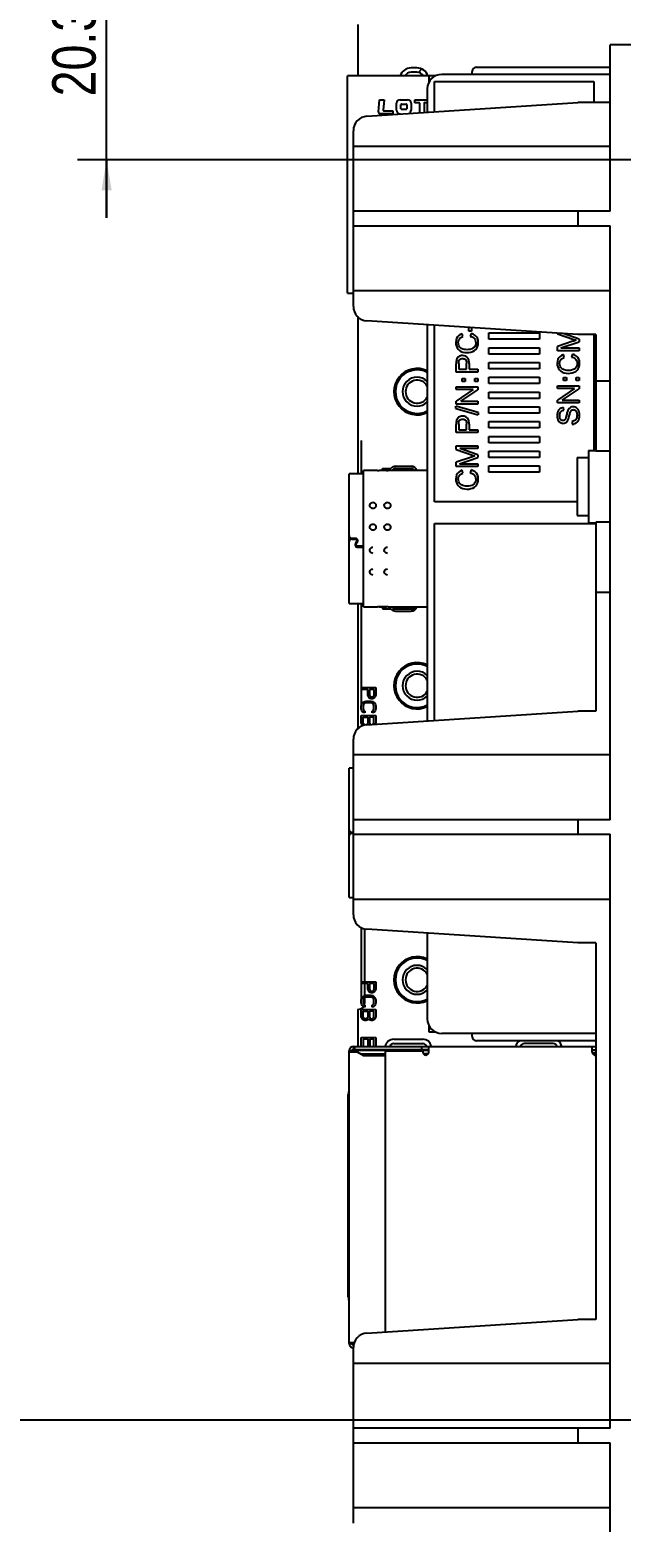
# Model space of a CAD drawing. Header units: millimetres. Extents: x 0 to 841, y 0 to 594.
# Drawn here: x 98.6 to 139.4, y 382.4 to 485.4 of the extents above; entities that cross this region are included whole.
import ezdxf

# ---------------------------------------------------------------- set-up
doc = ezdxf.new("R2010")
doc.units = ezdxf.units.MM
doc.header["$LTSCALE"] = 46.255
doc.layers.get('0').update_dxf_attribs({"linetype": 'CONTINUOUS'})
doc.layers.add('ASSEM_MEM', color=7, linetype='CONTINUOUS')
doc.styles.get("Standard").update_dxf_attribs({"font": 'txt', "width": 0.8})
doc.dimstyles.new('DIMSTYLE_1', dxfattribs={"dimtxt": 3, "dimasz": 2.1, "dimexe": 2, "dimexo": 1, "dimgap": 0.75, "dimtad": 1, "dimzin": 0, "dimdsep": 46, "dimtxsty": 'STANDARD', "dimblk": '_FILLED', "dimblk1": '_FILLED', "dimblk2": '_FILLED', "dimcen": 0.09, "dimazin": 0, "dimtp": 0.01, "dimtm": 0.01, "dimtfac": 1, "dimtofl": 0, "dimtmove": 0, "dimatfit": 3, "dimldrblk": '_FILLED', "dimfxl": 1, "dimtolj": 1, "dimtzin": 0, "dimarcsym": 0})

# ---------------------------------------------------------------- blocks, each defined once
blk = doc.blocks.new('_FILLED')
at = {"color": 0, "linetype": 'BYBLOCK'}
blk.add_solid([(0, 0), (-1, 0.167), (-1, -0.167)], dxfattribs=at)
blk = doc.blocks.new('*D0')
at = {"color": 7, "linetype": 'CONTINUOUS'}
for p, q in [((118.23, 497.74), (118.23, 504.68)), ((163.15, 477.39), (163.15, 504.68)), ((118.23, 502.68), (140.69, 502.68)), ((163.15, 502.68), (140.69, 502.68))]:
    blk.add_line(p, q, dxfattribs=at)
at = {"color": 7, "linetype": 'CONTINUOUS', "xscale": 2.1, "yscale": 2.1, "zscale": 2.1, "rotation": 180}
blk.add_blockref('_FILLED', (118.23, 502.68), dxfattribs=at)
at = {"color": 7, "linetype": 'CONTINUOUS', "xscale": 2.1, "yscale": 2.1, "zscale": 2.1}
blk.add_blockref('_FILLED', (163.15, 502.68), dxfattribs=at)
at = {"color": 7, "linetype": 'CONTINUOUS', "insert": (143.09, 506.43), "char_height": 3, "width": 12, "attachment_point": 2, "line_spacing_factor": 0.9}
blk.add_mtext('44.92', dxfattribs=at)
blk = doc.blocks.new('*D1')
at = {"color": 7, "linetype": 'CONTINUOUS'}
for p, q in [((118.23, 497.74), (118.23, 512.71)), ((241.15, 477.39), (241.15, 512.71)), ((118.23, 510.71), (179.69, 510.71)), ((241.15, 510.71), (179.69, 510.71))]:
    blk.add_line(p, q, dxfattribs=at)
at = {"color": 7, "linetype": 'CONTINUOUS', "xscale": 2.1, "yscale": 2.1, "zscale": 2.1, "rotation": 180}
blk.add_blockref('_FILLED', (118.23, 510.71), dxfattribs=at)
at = {"color": 7, "linetype": 'CONTINUOUS', "xscale": 2.1, "yscale": 2.1, "zscale": 2.1}
blk.add_blockref('_FILLED', (241.15, 510.71), dxfattribs=at)
at = {"color": 7, "linetype": 'CONTINUOUS', "insert": (171.97, 514.46), "char_height": 3, "width": 14.4, "attachment_point": 2, "line_spacing_factor": 0.9}
blk.add_mtext('122.92', dxfattribs=at)
blk = doc.blocks.new('*D2')
at = {"color": 7, "linetype": 'CONTINUOUS'}
for p, q in [((103.88, 496.74), (103.88, 500.74)), ((103.88, 500.74), (103.88, 486.57)), ((117.23, 496.74), (101.88, 496.74)), ((103.88, 472.39), (103.88, 486.57)), ((162.15, 476.39), (101.88, 476.39)), ((103.88, 476.39), (103.88, 472.39))]:
    blk.add_line(p, q, dxfattribs=at)
at = {"color": 7, "linetype": 'CONTINUOUS', "xscale": 2.1, "yscale": 2.1, "zscale": 2.1}
for p, rotation in [((103.88, 496.74), 270), ((103.88, 476.39), 90)]:
    blk.add_blockref('_FILLED', p, dxfattribs=dict(at, rotation=rotation))
at = {"color": 7, "linetype": 'CONTINUOUS', "insert": (100.13, 484.79), "char_height": 3, "width": 12, "attachment_point": 2, "rotation": 90, "line_spacing_factor": 0.9}
blk.add_mtext('20.35', dxfattribs=at)
blk = doc.blocks.new('*D3')
at = {"color": 7, "linetype": 'CONTINUOUS'}
for p, q in [((117.23, 496.74), (89.76, 496.74)), ((91.76, 496.74), (91.76, 443.07)), ((91.76, 389.39), (91.76, 443.07)), ((162.15, 389.39), (89.76, 389.39))]:
    blk.add_line(p, q, dxfattribs=at)
at = {"color": 7, "linetype": 'CONTINUOUS', "xscale": 2.1, "yscale": 2.1, "zscale": 2.1}
for p, rotation in [((91.76, 496.74), 90), ((91.76, 389.39), 270)]:
    blk.add_blockref('_FILLED', p, dxfattribs=dict(at, rotation=rotation))
at = {"color": 7, "linetype": 'CONTINUOUS', "insert": (88.01, 438.77), "char_height": 3, "width": 14.4, "attachment_point": 2, "rotation": 90, "line_spacing_factor": 0.9}
blk.add_mtext('107.35', dxfattribs=at)
blk = doc.blocks.new('*D4')
at = {"color": 7, "linetype": 'CONTINUOUS'}
for p, q in [((117.23, 496.74), (78.19, 496.74)), ((80.19, 496.74), (80.19, 431.49)), ((80.19, 366.24), (80.19, 431.49)), ((269.53, 366.24), (78.19, 366.24))]:
    blk.add_line(p, q, dxfattribs=at)
at = {"color": 7, "linetype": 'CONTINUOUS', "xscale": 2.1, "yscale": 2.1, "zscale": 2.1}
for p, rotation in [((80.19, 496.74), 90), ((80.19, 366.24), 270)]:
    blk.add_blockref('_FILLED', p, dxfattribs=dict(at, rotation=rotation))
at = {"color": 7, "linetype": 'CONTINUOUS', "insert": (76.44, 431.96), "char_height": 3, "width": 14.4, "attachment_point": 2, "rotation": 90, "line_spacing_factor": 0.9}
blk.add_mtext('130.50', dxfattribs=at)
blk = doc.blocks.new('*D5')
at = {"color": 7, "linetype": 'CONTINUOUS'}
for p, q in [((118.23, 497.74), (118.23, 522.82)), ((270.53, 367.24), (270.53, 522.82)), ((118.23, 520.82), (194.38, 520.82)), ((270.53, 520.82), (194.38, 520.82))]:
    blk.add_line(p, q, dxfattribs=at)
at = {"color": 7, "linetype": 'CONTINUOUS', "xscale": 2.1, "yscale": 2.1, "zscale": 2.1, "rotation": 180}
blk.add_blockref('_FILLED', (118.23, 520.82), dxfattribs=at)
at = {"color": 7, "linetype": 'CONTINUOUS', "xscale": 2.1, "yscale": 2.1, "zscale": 2.1}
blk.add_blockref('_FILLED', (270.53, 520.82), dxfattribs=at)
at = {"color": 7, "linetype": 'CONTINUOUS', "insert": (202.49, 524.57), "char_height": 3, "width": 14.4, "attachment_point": 2, "line_spacing_factor": 0.9}
blk.add_mtext('152.30', dxfattribs=at)

msp = doc.modelspace()

# ---------------------------------------------------------------- linework, layer by layer
at = {"color": 7, "linetype": 'CONTINUOUS'}
for p, q in [((138.672, 472.84), (138.672, 484.34)), ((155.172, 484.34), (138.672, 484.34)), ((126.127, 482.19), (126.127, 481.71)), ((126.607, 482.19), (126.127, 482.19)), ((138.672, 482.29), (127.027, 482.29)), ((129.127, 482.29), (129.127, 482.49)), ((129.427, 482.79), (138.672, 482.79)), ((126.027, 481.29), (126.027, 479.669)), ((126.527, 479.702), (126.527, 481.79)), ((126.527, 481.79), (137.527, 481.79)), ((137.527, 481.79), (137.527, 480.34)), ((121.863, 479.401), (136.427, 480.34)), ((138.672, 480.34), (136.427, 480.34)), ((120.927, 466.278), (120.927, 478.403)), ((120.927, 477.34), (138.672, 477.34)), ((138.672, 472.84), (120.927, 472.84)), ((136.427, 472.84), (136.427, 471.84)), ((120.927, 471.84), (138.672, 471.84)), ((138.672, 430.84), (138.672, 471.84)), ((138.672, 467.34), (120.927, 467.34)), ((136.427, 464.34), (121.863, 465.28)), ((126.027, 465.011), (126.027, 437.669)), ((126.527, 452.79), (126.527, 464.979)), ((128.891, 464.557), (128.891, 464.827)), ((129.077, 464.815), (129.077, 464.557)), ((128.484, 464.187), (128.438, 464.382)), ((129.077, 464.557), (128.891, 464.557)), ((129.051, 464.408), (129.001, 464.209)), ((130.277, 464.009), (130.277, 464.447)), ((130.277, 464.447), (133.777, 464.447)), ((133.777, 464.009), (130.277, 464.009)), ((133.777, 464.447), (133.777, 464.009)), ((135.027, 464.378), (135.027, 464.431)), ((135.027, 464.378), (136.16, 463.988)), ((136.089, 463.867), (135.027, 463.512)), ((135.25, 463.405), (136.527, 463.839)), ((136.527, 464.018), (135.408, 464.406)), ((137.672, 464.34), (136.427, 464.34)), ((136.527, 464.018), (136.527, 463.839)), ((137.527, 464.34), (137.527, 456.34)), ((137.672, 464.34), (137.672, 456.308)), ((130.277, 462.988), (130.277, 463.426)), ((130.277, 463.426), (133.777, 463.426)), ((133.777, 462.988), (130.277, 462.988)), ((133.777, 463.426), (133.777, 462.988)), ((135.027, 463.214), (135.027, 463.512)), ((136.527, 463.214), (135.027, 463.214)), ((135.25, 463.405), (136.527, 463.405)), ((135.484, 462.754), (135.438, 462.95)), ((136.051, 462.975), (136.001, 462.777)), ((136.527, 463.405), (136.527, 463.214)), ((128.027, 461.741), (128.027, 462.307)), ((129.527, 461.741), (128.027, 461.741)), ((128.204, 462.323), (128.204, 461.94)), ((128.204, 461.94), (128.74, 461.94)), ((128.74, 461.94), (128.74, 462.327)), ((128.917, 462.324), (128.917, 461.94)), ((128.917, 461.94), (129.527, 461.94)), ((129.527, 461.94), (129.527, 461.741)), ((130.277, 461.968), (130.277, 462.405)), ((130.277, 462.405), (133.777, 462.405)), ((133.777, 461.968), (130.277, 461.968)), ((133.777, 462.405), (133.777, 461.968)), ((128.027, 460.529), (128.027, 460.72)), ((128.027, 460.72), (129.527, 460.72)), ((129.205, 460.529), (128.027, 459.741)), ((129.205, 460.529), (128.027, 460.529)), ((128.348, 459.728), (129.527, 460.516)), ((128.44, 461.081), (128.44, 461.29)), ((128.44, 461.29), (128.65, 461.29)), ((128.65, 461.081), (128.44, 461.081)), ((128.65, 461.29), (128.65, 461.081)), ((129.317, 461.081), (129.317, 461.29)), ((129.317, 461.29), (129.527, 461.29)), ((129.527, 461.081), (129.317, 461.081)), ((129.527, 461.29), (129.527, 461.081)), ((129.527, 460.72), (129.527, 460.516)), ((130.277, 460.947), (130.277, 461.384)), ((130.277, 461.384), (133.777, 461.384)), ((133.777, 460.947), (130.277, 460.947)), ((133.777, 461.384), (133.777, 460.947)), ((135.027, 460.6), (135.027, 460.791)), ((135.027, 460.791), (136.527, 460.791)), ((136.205, 460.6), (135.027, 459.812)), ((136.205, 460.6), (135.027, 460.6)), ((135.348, 459.799), (136.527, 460.587)), ((135.44, 461.152), (135.44, 461.362)), ((135.44, 461.362), (135.65, 461.362)), ((135.65, 461.152), (135.44, 461.152)), ((135.65, 461.362), (135.65, 461.152)), ((136.317, 461.152), (136.317, 461.362)), ((136.317, 461.362), (136.527, 461.362)), ((136.527, 461.152), (136.317, 461.152)), ((136.527, 461.362), (136.527, 461.152)), ((136.527, 460.791), (136.527, 460.587)), ((137.672, 461.14), (138.672, 461.14)), ((128.027, 459.538), (128.027, 459.741)), ((129.527, 459.538), (128.027, 459.538)), ((128.348, 459.728), (129.527, 459.728)), ((129.527, 459.728), (129.527, 459.538)), ((130.277, 459.926), (130.277, 460.363)), ((130.277, 460.363), (133.777, 460.363)), ((133.777, 459.926), (130.277, 459.926)), ((133.777, 460.363), (133.777, 459.926)), ((135.027, 459.609), (135.027, 459.812)), ((136.527, 459.609), (135.027, 459.609)), ((135.348, 459.799), (136.527, 459.799)), ((136.527, 459.799), (136.527, 459.609)), ((128.001, 459.231), (128.001, 459.378)), ((129.552, 458.944), (128.001, 459.378)), ((128.001, 459.231), (129.552, 458.796)), ((129.552, 458.944), (129.552, 458.796)), ((130.277, 458.905), (130.277, 459.343)), ((130.277, 459.343), (133.777, 459.343)), ((133.777, 458.905), (130.277, 458.905)), ((133.777, 459.343), (133.777, 458.905)), ((135.464, 459.104), (135.449, 459.295)), ((128.027, 457.56), (128.027, 458.126)), ((129.527, 457.56), (128.027, 457.56)), ((128.204, 458.142), (128.204, 457.758)), ((128.204, 457.758), (128.74, 457.758)), ((128.74, 457.758), (128.74, 458.146)), ((128.917, 458.143), (128.917, 457.758)), ((128.917, 457.758), (129.527, 457.758)), ((129.527, 457.758), (129.527, 457.56)), ((130.277, 457.884), (130.277, 458.322)), ((130.277, 458.322), (133.777, 458.322)), ((133.777, 457.884), (130.277, 457.884)), ((133.777, 458.322), (133.777, 457.884)), ((136.029, 458.333), (136.045, 458.146)), ((128.027, 456.39), (128.027, 456.657)), ((128.027, 456.657), (129.527, 456.657)), ((128.027, 456.39), (129.16, 456.001)), ((129.527, 456.03), (128.271, 456.466)), ((129.527, 456.466), (128.271, 456.466)), ((129.527, 456.657), (129.527, 456.466)), ((130.277, 456.863), (130.277, 457.301)), ((130.277, 457.301), (133.777, 457.301)), ((133.777, 456.863), (130.277, 456.863)), ((133.777, 457.301), (133.777, 456.863)), ((137.172, 456.34), (137.172, 451.34)), ((137.172, 456.34), (137.672, 456.34)), ((129.089, 455.88), (128.027, 455.525)), ((128.027, 455.226), (128.027, 455.525)), ((128.25, 455.417), (129.527, 455.851)), ((128.25, 455.417), (129.527, 455.417)), ((129.527, 456.03), (129.527, 455.851)), ((129.527, 455.417), (129.527, 455.226)), ((130.277, 455.843), (130.277, 456.28)), ((130.277, 456.28), (133.777, 456.28)), ((133.777, 455.843), (130.277, 455.843)), ((133.777, 456.28), (133.777, 455.843)), ((136.372, 455.84), (136.372, 451.84)), ((136.372, 455.84), (137.172, 455.84)), ((137.672, 456.308), (138.672, 456.308)), ((129.527, 455.226), (128.027, 455.226)), ((128.484, 454.767), (128.438, 454.962)), ((129.051, 454.988), (129.001, 454.789)), ((130.277, 454.822), (130.277, 455.259)), ((130.277, 455.259), (133.777, 455.259)), ((133.777, 454.822), (130.277, 454.822)), ((133.777, 455.259), (133.777, 454.822)), ((136.372, 452.79), (126.527, 452.79)), ((126.527, 437.702), (126.527, 451.29)), ((126.527, 451.29), (137.672, 451.29)), ((136.372, 451.84), (137.172, 451.84)), ((137.172, 451.34), (137.672, 451.34)), ((137.672, 451.373), (137.672, 438.34)), ((138.672, 451.373), (137.672, 451.373)), ((137.672, 446.54), (138.672, 446.54)), ((121.863, 437.401), (136.427, 438.34)), ((137.672, 438.34), (136.427, 438.34)), ((120.927, 424.278), (120.927, 436.403)), ((120.927, 435.34), (138.672, 435.34)), ((138.672, 430.84), (120.927, 430.84)), ((136.427, 430.84), (136.427, 429.84)), ((120.927, 429.84), (138.672, 429.84)), ((138.672, 388.84), (138.672, 429.84)), ((138.672, 425.34), (120.927, 425.34)), ((136.427, 422.34), (121.863, 423.28)), ((126.027, 423.011), (126.027, 417.09)), ((137.672, 422.34), (136.427, 422.34)), ((137.672, 422.34), (137.672, 396.34)), ((126.127, 416.671), (126.127, 416.19)), ((126.127, 416.19), (126.607, 416.19)), ((137.672, 416.09), (127.027, 416.09)), ((129.127, 415.89), (129.127, 416.09)), ((137.672, 415.59), (129.427, 415.59)), ((121.863, 395.401), (136.427, 396.34)), ((137.672, 396.34), (136.427, 396.34)), ((120.927, 382.278), (120.927, 394.403)), ((120.927, 393.34), (138.672, 393.34)), ((138.672, 388.84), (120.927, 388.84)), ((136.427, 388.84), (136.427, 387.84)), ((120.927, 387.84), (138.672, 387.84)), ((138.672, 346.84), (138.672, 387.84)), ((138.672, 383.34), (120.927, 383.34))]:
    msp.add_line(p, q, dxfattribs=at)
for points in [[(128.116, 464.168), (128.054, 464.06), (128.015, 463.934), (128.001, 463.79)], [(128.001, 463.79), (128.012, 463.659), (128.042, 463.538), (128.092, 463.425)], [(128.438, 464.382), (128.305, 464.328), (128.199, 464.256), (128.116, 464.168)], [(128.171, 463.786), (128.18, 463.883), (128.206, 463.966), (128.246, 464.035)], [(128.254, 463.496), (128.209, 463.579), (128.181, 463.675), (128.171, 463.786)], [(128.246, 464.035), (128.305, 464.095), (128.384, 464.146), (128.484, 464.187)], [(129.001, 464.209), (129.12, 464.172), (129.215, 464.119), (129.286, 464.053)], [(129.425, 464.183), (129.328, 464.278), (129.204, 464.354), (129.051, 464.408)], [(129.286, 464.053), (129.339, 463.971), (129.372, 463.877), (129.383, 463.77)], [(129.383, 463.77), (129.375, 463.68), (129.351, 463.595), (129.312, 463.515)], [(129.552, 463.787), (129.537, 463.94), (129.493, 464.072), (129.425, 464.183)], [(129.454, 463.392), (129.508, 463.5), (129.541, 463.632), (129.552, 463.787)], [(136.16, 463.988), (136.239, 463.962), (136.311, 463.939)], [(128.041, 462.535), (128.032, 462.464), (128.028, 462.389), (128.027, 462.307)], [(128.112, 462.72), (128.081, 462.667), (128.057, 462.606), (128.041, 462.535)], [(128.092, 463.425), (128.161, 463.324), (128.249, 463.239), (128.357, 463.171)], [(128.256, 462.84), (128.197, 462.805), (128.149, 462.765), (128.112, 462.72)], [(128.218, 462.508), (128.237, 462.556), (128.266, 462.598), (128.306, 462.633)], [(128.477, 463.333), (128.389, 463.372), (128.315, 463.427), (128.254, 463.496)], [(128.461, 462.886), (128.387, 462.881), (128.319, 462.865), (128.256, 462.84)], [(128.306, 462.633), (128.354, 462.66), (128.407, 462.676), (128.467, 462.681)], [(128.357, 463.171), (128.477, 463.122), (128.614, 463.092), (128.766, 463.082)], [(128.785, 462.764), (128.692, 462.831), (128.584, 462.872), (128.461, 462.886)], [(128.467, 462.681), (128.52, 462.678), (128.566, 462.667), (128.605, 462.651), (128.639, 462.628), (128.668, 462.601)], [(128.765, 463.286), (128.666, 463.291), (128.57, 463.307), (128.477, 463.333)], [(128.668, 462.601), (128.689, 462.572), (128.707, 462.537), (128.722, 462.494), (128.732, 462.445), (128.738, 462.39), (128.74, 462.327)], [(129.099, 463.341), (129, 463.311), (128.888, 463.292), (128.765, 463.286)], [(128.766, 463.082), (128.91, 463.091), (129.044, 463.117), (129.168, 463.16)], [(128.917, 462.324), (128.914, 462.416), (128.905, 462.498), (128.89, 462.57), (128.87, 462.633), (128.845, 462.686), (128.816, 462.73), (128.785, 462.764)], [(129.312, 463.515), (129.258, 463.444), (129.187, 463.386), (129.099, 463.341)], [(129.168, 463.16), (129.288, 463.225), (129.383, 463.303), (129.454, 463.392)], [(135.116, 462.735), (135.054, 462.628), (135.015, 462.502), (135.001, 462.357)], [(135.438, 462.95), (135.305, 462.896), (135.199, 462.824), (135.116, 462.735)], [(135.171, 462.353), (135.18, 462.451), (135.206, 462.534), (135.246, 462.602)], [(135.246, 462.602), (135.305, 462.662), (135.384, 462.713), (135.484, 462.754)], [(136.001, 462.777), (136.12, 462.74), (136.215, 462.687), (136.286, 462.62)], [(136.425, 462.75), (136.328, 462.846), (136.204, 462.921), (136.051, 462.975)], [(136.286, 462.62), (136.339, 462.539), (136.372, 462.445), (136.383, 462.338)], [(136.552, 462.354), (136.537, 462.508), (136.493, 462.639), (136.425, 462.75)], [(128.204, 462.323), (128.204, 462.368), (128.206, 462.408), (128.208, 462.445), (128.212, 462.478), (128.218, 462.508)], [(135.001, 462.357), (135.012, 462.227), (135.042, 462.106), (135.092, 461.993)], [(135.092, 461.993), (135.161, 461.892), (135.249, 461.807), (135.357, 461.738)], [(135.254, 462.063), (135.209, 462.146), (135.181, 462.242), (135.171, 462.353)], [(135.477, 461.9), (135.389, 461.94), (135.315, 461.994), (135.254, 462.063)], [(135.357, 461.738), (135.477, 461.69), (135.614, 461.659), (135.766, 461.649)], [(135.765, 461.854), (135.666, 461.859), (135.57, 461.874), (135.477, 461.9)], [(136.099, 461.909), (136, 461.879), (135.888, 461.86), (135.765, 461.854)], [(135.766, 461.649), (135.91, 461.658), (136.044, 461.685), (136.168, 461.728)], [(136.312, 462.083), (136.258, 462.012), (136.187, 461.954), (136.099, 461.909)], [(136.168, 461.728), (136.288, 461.792), (136.383, 461.87), (136.454, 461.959)], [(136.383, 462.338), (136.375, 462.248), (136.351, 462.163), (136.312, 462.083)], [(136.454, 461.959), (136.508, 462.068), (136.541, 462.2), (136.552, 462.354)], [(128.112, 458.539), (128.081, 458.486), (128.057, 458.424), (128.041, 458.354)], [(128.256, 458.659), (128.197, 458.624), (128.149, 458.583), (128.112, 458.539)], [(128.218, 458.327), (128.237, 458.375), (128.266, 458.417), (128.306, 458.452)], [(128.461, 458.705), (128.387, 458.699), (128.319, 458.684), (128.256, 458.659)], [(128.306, 458.452), (128.354, 458.479), (128.407, 458.495), (128.467, 458.5)], [(128.785, 458.583), (128.692, 458.649), (128.584, 458.691), (128.461, 458.705)], [(128.467, 458.5), (128.52, 458.496), (128.566, 458.486), (128.605, 458.469), (128.639, 458.447), (128.668, 458.419)], [(128.668, 458.419), (128.689, 458.391), (128.707, 458.356), (128.722, 458.313), (128.732, 458.264), (128.738, 458.208), (128.74, 458.146)], [(128.917, 458.143), (128.914, 458.234), (128.905, 458.316), (128.89, 458.389), (128.87, 458.452), (128.845, 458.505), (128.816, 458.548), (128.785, 458.583)], [(135.056, 459.025), (135.026, 458.937), (135.008, 458.839), (135.001, 458.731)], [(135.001, 458.731), (135.007, 458.63), (135.025, 458.538), (135.053, 458.456)], [(135.053, 458.456), (135.094, 458.377), (135.145, 458.315), (135.203, 458.267)], [(135.213, 459.221), (135.151, 459.17), (135.098, 459.105), (135.056, 459.025)], [(135.176, 458.739), (135.18, 458.808), (135.189, 458.868), (135.205, 458.921), (135.225, 458.965), (135.249, 459)], [(135.243, 458.476), (135.223, 458.505), (135.207, 458.54), (135.194, 458.581), (135.184, 458.628), (135.178, 458.681), (135.176, 458.739)], [(135.449, 459.295), (135.363, 459.283), (135.284, 459.258), (135.213, 459.221)], [(135.401, 458.394), (135.342, 458.403), (135.29, 458.431), (135.243, 458.476)], [(135.249, 459), (135.305, 459.051), (135.377, 459.086), (135.464, 459.104)], [(135.535, 458.452), (135.497, 458.42), (135.452, 458.401), (135.401, 458.394)], [(135.661, 458.833), (135.631, 458.707), (135.621, 458.666), (135.611, 458.629), (135.601, 458.595), (135.59, 458.564), (135.58, 458.536), (135.57, 458.511), (135.559, 458.489), (135.547, 458.469), (135.535, 458.452)], [(135.602, 458.255), (135.653, 458.295), (135.7, 458.349), (135.742, 458.415)], [(135.738, 459.084), (135.717, 459.032), (135.698, 458.973), (135.68, 458.907), (135.661, 458.833)], [(135.891, 459.277), (135.833, 459.229), (135.782, 459.164), (135.738, 459.084)], [(135.742, 458.415), (135.762, 458.461), (135.781, 458.513), (135.8, 458.57), (135.818, 458.634), (135.835, 458.705)], [(135.835, 458.705), (135.851, 458.771), (135.866, 458.83), (135.88, 458.883), (135.894, 458.93), (135.908, 458.972)], [(136.103, 459.34), (136.025, 459.332), (135.954, 459.311), (135.891, 459.277)], [(135.908, 458.972), (135.934, 459.028), (135.963, 459.073), (135.997, 459.107)], [(135.997, 459.107), (136.034, 459.13), (136.074, 459.144), (136.12, 459.148)], [(136.329, 459.271), (136.255, 459.31), (136.18, 459.332), (136.103, 459.34)], [(136.12, 459.148), (136.165, 459.144), (136.208, 459.129), (136.249, 459.105)], [(136.331, 458.546), (136.297, 458.483), (136.258, 458.432), (136.214, 458.394)], [(136.249, 459.105), (136.284, 459.072), (136.315, 459.029), (136.34, 458.976)], [(136.315, 458.228), (136.387, 458.286), (136.447, 458.357), (136.493, 458.443)], [(136.494, 459.074), (136.448, 459.155), (136.393, 459.22), (136.329, 459.271)], [(136.374, 458.776), (136.369, 458.691), (136.355, 458.614), (136.331, 458.546)], [(136.34, 458.976), (136.359, 458.916), (136.371, 458.85), (136.374, 458.776)], [(136.493, 458.443), (136.526, 458.543), (136.546, 458.657), (136.552, 458.785)], [(136.552, 458.785), (136.545, 458.89), (136.525, 458.986), (136.494, 459.074)], [(128.041, 458.354), (128.032, 458.283), (128.028, 458.208), (128.027, 458.126)], [(128.204, 458.142), (128.204, 458.186), (128.206, 458.227), (128.208, 458.264), (128.212, 458.297), (128.218, 458.327)], [(135.203, 458.267), (135.271, 458.231), (135.341, 458.21), (135.415, 458.203)], [(135.415, 458.203), (135.483, 458.209), (135.546, 458.227), (135.602, 458.255)], [(136.214, 458.394), (136.162, 458.366), (136.1, 458.345), (136.029, 458.333)], [(136.045, 458.146), (136.143, 458.156), (136.233, 458.184), (136.315, 458.228)], [(129.16, 456.001), (129.239, 455.974), (129.311, 455.951)], [(128.116, 454.748), (128.054, 454.64), (128.015, 454.514), (128.001, 454.37)], [(128.001, 454.37), (128.012, 454.239), (128.042, 454.118), (128.092, 454.005)], [(128.438, 454.962), (128.305, 454.908), (128.199, 454.836), (128.116, 454.748)], [(128.171, 454.365), (128.18, 454.463), (128.206, 454.546), (128.246, 454.615)], [(128.254, 454.076), (128.209, 454.158), (128.181, 454.255), (128.171, 454.365)], [(128.246, 454.615), (128.305, 454.675), (128.384, 454.726), (128.484, 454.767)], [(129.001, 454.789), (129.12, 454.752), (129.215, 454.699), (129.286, 454.633)], [(129.425, 454.762), (129.328, 454.858), (129.204, 454.934), (129.051, 454.988)], [(129.286, 454.633), (129.339, 454.551), (129.372, 454.457), (129.383, 454.35)], [(129.383, 454.35), (129.375, 454.26), (129.351, 454.175), (129.312, 454.095)], [(129.552, 454.367), (129.537, 454.52), (129.493, 454.652), (129.425, 454.762)], [(129.454, 453.972), (129.508, 454.08), (129.541, 454.212), (129.552, 454.367)], [(128.092, 454.005), (128.161, 453.904), (128.249, 453.819), (128.357, 453.751)], [(128.477, 453.913), (128.389, 453.952), (128.315, 454.007), (128.254, 454.076)], [(128.357, 453.751), (128.477, 453.702), (128.614, 453.672), (128.766, 453.662)], [(128.765, 453.866), (128.666, 453.871), (128.57, 453.887), (128.477, 453.913)], [(129.099, 453.921), (129, 453.891), (128.888, 453.872), (128.765, 453.866)], [(128.766, 453.662), (128.91, 453.671), (129.044, 453.697), (129.168, 453.74)], [(129.312, 454.095), (129.258, 454.024), (129.187, 453.966), (129.099, 453.921)], [(129.168, 453.74), (129.288, 453.805), (129.383, 453.883), (129.454, 453.972)]]:
    msp.add_lwpolyline(points, dxfattribs=at)
for centre, radius, start, end in [((127.027, 481.29), 1, 90, 180), ((129.427, 482.49), 0.3, 90, 180), ((121.927, 478.403), 1, 93.69139, 180), ((121.927, 466.278), 1, 180, 266.30861), ((139.631, 453.268), 11.175, 107.28065, 108.47679), ((132.631, 445.281), 11.175, 107.28059, 108.47677), ((121.927, 436.403), 1, 93.69139, 180), ((121.927, 424.278), 1, 180, 266.30861), ((127.027, 417.09), 1, 180, 270), ((129.427, 415.89), 0.3, 180, 270), ((121.927, 394.403), 1, 93.69139, 180)]:
    msp.add_arc(centre, radius, start, end, dxfattribs=at)
at = {"layer": 'ASSEM_MEM', "color": 7, "linetype": 'CONTINUOUS'}
for p, q in [((121.227, 485.74), (121.227, 482.19)), ((120.527, 467.19), (120.527, 482.19)), ((126.127, 482.19), (120.527, 482.19)), ((125.317, 482.74), (124.917, 482.74)), ((125.317, 482.44), (124.917, 482.44)), ((125.42, 482.43), (125.655, 482.665)), ((122.665, 479.699), (122.738, 480.541)), ((122.738, 480.541), (123.045, 480.541)), ((123.045, 480.541), (122.982, 479.818)), ((123.906, 479.815), (123.906, 480.295)), ((124.152, 480.541), (124.668, 480.541)), ((124.212, 479.905), (124.212, 480.205)), ((124.242, 480.235), (124.578, 480.235)), ((124.608, 480.205), (124.608, 479.905)), ((124.914, 480.295), (124.914, 479.815)), ((125.16, 480.325), (125.16, 480.541)), ((125.16, 480.541), (126.027, 480.541)), ((125.481, 480.325), (125.16, 480.325)), ((125.511, 479.636), (125.511, 480.295)), ((125.817, 480.295), (125.817, 479.656)), ((126.027, 480.325), (125.847, 480.325)), ((123.66, 479.569), (122.784, 479.569)), ((123.012, 479.785), (123.66, 479.785)), ((123.66, 479.785), (123.66, 479.569)), ((124.578, 479.875), (124.242, 479.875)), ((120.527, 467.19), (120.927, 467.19)), ((121.227, 465.579), (121.227, 454.71)), ((121.473, 457.02), (121.473, 454.71)), ((120.627, 445.77), (120.627, 454.71)), ((121.627, 454.71), (120.627, 454.71)), ((121.627, 445.54), (121.627, 454.94)), ((122.602, 454.94), (121.627, 454.94)), ((123.217, 454.94), (122.717, 454.94)), ((123.217, 454.939), (122.717, 454.939)), ((122.927, 454.939), (122.927, 455.09)), ((122.927, 455.09), (123.515, 455.09)), ((123.217, 454.939), (123.26, 454.94)), ((123.26, 454.94), (123.332, 454.94)), ((126.027, 454.94), (123.332, 454.94)), ((123.827, 455.24), (124.927, 455.24)), ((123.827, 455.09), (124.927, 455.09)), ((120.677, 450.145), (120.677, 450.336)), ((120.827, 450.215), (120.827, 450.265)), ((121.077, 450.265), (120.827, 450.265)), ((120.827, 450.215), (121.077, 450.215)), ((121.062, 449.89), (121.163, 450.065)), ((121.207, 450.04), (121.106, 449.865)), ((121.627, 449.715), (121.192, 449.715)), ((121.192, 449.665), (121.627, 449.665)), ((120.627, 445.77), (121.627, 445.77)), ((121.227, 445.77), (121.227, 437.102)), ((121.473, 445.77), (121.473, 438.763)), ((121.627, 445.54), (122.602, 445.54)), ((122.674, 445.541), (122.602, 445.54)), ((122.717, 445.542), (122.674, 445.541)), ((122.717, 445.542), (123.217, 445.542)), ((123.217, 445.54), (122.717, 445.54)), ((122.927, 445.54), (122.927, 445.39)), ((122.927, 445.39), (123.515, 445.39)), ((123.332, 445.54), (126.027, 445.54)), ((123.827, 445.39), (124.927, 445.39)), ((123.827, 445.24), (124.927, 445.24)), ((124.924, 445.24), (125.224, 445.54)), ((120.627, 425.47), (120.627, 434.41)), ((120.927, 434.41), (120.627, 434.41)), ((120.677, 429.845), (120.677, 430.036)), ((120.827, 429.915), (120.827, 429.965)), ((120.927, 429.965), (120.827, 429.965)), ((120.827, 429.915), (120.927, 429.915)), ((120.627, 425.47), (120.927, 425.47)), ((121.473, 423.399), (121.473, 418.463)), ((121.727, 418.24), (121.727, 423.24)), ((121.227, 417.74), (121.227, 415.19)), ((120.927, 415.19), (120.927, 414.99)), ((120.927, 415.19), (137.672, 415.19)), ((120.998, 415.19), (120.998, 414.99)), ((123.717, 415.69), (125.717, 415.69)), ((123.717, 415.39), (125.717, 415.39)), ((125.627, 415.19), (125.627, 414.99)), ((126.127, 414.79), (126.127, 415.19)), ((134.727, 415.39), (132.727, 415.39)), ((137.427, 414.79), (137.427, 415.19)), ((120.627, 394.69), (120.627, 414.89)), ((120.827, 414.89), (120.627, 414.89)), ((120.627, 414.819), (121.194, 414.819)), ((120.827, 414.819), (120.827, 414.89)), ((120.927, 414.99), (126.127, 414.99)), ((120.927, 414.94), (120.927, 414.819)), ((120.927, 414.94), (126.127, 414.94)), ((121.194, 414.819), (121.627, 414.569)), ((121.227, 414.99), (121.227, 414.94)), ((121.417, 414.69), (123.127, 414.69)), ((121.627, 414.569), (123.127, 414.569)), ((123.127, 414.89), (123.127, 395.482)), ((123.127, 414.89), (125.727, 414.89)), ((125.727, 414.89), (125.727, 414.79)), ((126.096, 414.69), (125.758, 414.69)), ((137.672, 414.94), (137.427, 414.94)), ((137.672, 414.74), (137.433, 414.74)), ((137.672, 414.69), (137.458, 414.69)), ((120.577, 397.906), (120.577, 411.875)), ((120.627, 394.762), (120.977, 394.762)), ((120.627, 394.69), (120.827, 394.69)), ((120.827, 394.69), (120.827, 394.762)), ((120.927, 394.762), (120.927, 394.64))]:
    msp.add_line(p, q, dxfattribs=at)
at = {"layer": 'ASSEM_MEM', "color": 40, "linetype": 'CONTINUOUS'}
for p, q in [((121.473, 439.962), (122.473, 439.962)), ((122.473, 439.962), (122.473, 439.462)), ((121.92, 439.837), (121.473, 439.837)), ((121.494, 438.796), (121.537, 438.879)), ((121.537, 438.879), (121.622, 438.962)), ((121.622, 438.962), (121.707, 439.004)), ((121.664, 438.837), (121.622, 438.775)), ((121.728, 438.879), (121.664, 438.837)), ((121.707, 439.004), (121.813, 439.025)), ((121.813, 438.9), (121.728, 438.879)), ((121.813, 439.025), (122.132, 439.025)), ((122.132, 438.9), (121.813, 438.9)), ((121.92, 439.462), (121.92, 439.837)), ((121.941, 439.358), (121.92, 439.462)), ((122.005, 439.275), (121.941, 439.358)), ((122.09, 439.212), (122.005, 439.275)), ((122.047, 439.837), (122.047, 439.441)), ((122.366, 439.837), (122.047, 439.837)), ((122.047, 439.441), (122.069, 439.379)), ((122.069, 439.379), (122.111, 439.337)), ((122.154, 439.191), (122.09, 439.212)), ((122.111, 439.337), (122.175, 439.316)), ((122.132, 439.025), (122.239, 439.004)), ((122.217, 438.879), (122.132, 438.9)), ((122.239, 439.191), (122.154, 439.191)), ((122.175, 439.316), (122.239, 439.316)), ((122.281, 438.837), (122.217, 438.879)), ((122.239, 439.316), (122.303, 439.337)), ((122.303, 439.212), (122.239, 439.191)), ((122.239, 439.004), (122.324, 438.962)), ((122.324, 438.775), (122.281, 438.837)), ((122.303, 439.337), (122.345, 439.379)), ((122.388, 439.275), (122.303, 439.212)), ((122.324, 438.962), (122.409, 438.879)), ((122.345, 439.379), (122.366, 439.441)), ((122.366, 439.441), (122.366, 439.837)), ((122.452, 439.358), (122.388, 439.275)), ((122.409, 438.879), (122.452, 438.796)), ((122.473, 439.462), (122.452, 439.358)), ((121.473, 438.691), (121.494, 438.796)), ((121.473, 438.504), (121.473, 438.691)), ((121.494, 438.4), (121.473, 438.504)), ((121.473, 437.546), (121.473, 438.046)), ((121.473, 438.046), (122.473, 438.046)), ((121.537, 438.316), (121.494, 438.4)), ((121.622, 438.233), (121.537, 438.316)), ((121.622, 438.775), (121.6, 438.691)), ((121.6, 438.691), (121.6, 438.504)), ((121.6, 438.504), (121.622, 438.421)), ((121.6, 437.525), (121.6, 437.921)), ((121.6, 437.921), (121.92, 437.921)), ((121.622, 438.421), (121.664, 438.358)), ((121.728, 438.212), (121.622, 438.233)), ((121.664, 438.358), (121.728, 438.337)), ((121.728, 438.337), (121.728, 438.212)), ((121.92, 437.921), (121.92, 437.525)), ((122.047, 437.921), (122.047, 437.525)), ((122.345, 437.921), (122.047, 437.921)), ((122.217, 438.337), (122.281, 438.358)), ((122.217, 438.212), (122.217, 438.337)), ((122.324, 438.233), (122.217, 438.212)), ((122.281, 438.358), (122.324, 438.421)), ((122.345, 438.691), (122.324, 438.775)), ((122.324, 438.421), (122.345, 438.504)), ((122.409, 438.316), (122.324, 438.233)), ((122.345, 438.504), (122.345, 438.691)), ((122.345, 437.525), (122.345, 437.921)), ((122.452, 438.4), (122.409, 438.316)), ((122.452, 438.796), (122.473, 438.691)), ((122.473, 438.504), (122.452, 438.4)), ((122.473, 438.691), (122.473, 438.504)), ((122.473, 438.046), (122.473, 437.546)), ((121.494, 437.441), (121.473, 437.546)), ((121.558, 437.358), (121.494, 437.441)), ((121.622, 437.462), (121.6, 437.525)), ((121.664, 437.421), (121.622, 437.462)), ((121.728, 437.4), (121.664, 437.421)), ((121.898, 437.462), (121.856, 437.421)), ((121.92, 437.525), (121.898, 437.462)), ((122.047, 437.525), (122.069, 437.462)), ((122.069, 437.462), (122.111, 437.421)), ((122.324, 437.462), (122.345, 437.525)), ((122.473, 437.546), (122.452, 437.441)), ((121.473, 419.662), (122.473, 419.662)), ((121.92, 419.537), (121.473, 419.537)), ((121.92, 419.162), (121.92, 419.537)), ((122.047, 419.537), (122.047, 419.141)), ((122.366, 419.537), (122.047, 419.537)), ((122.366, 419.141), (122.366, 419.537)), ((122.473, 419.662), (122.473, 419.162)), ((121.473, 418.391), (121.494, 418.496)), ((121.473, 418.204), (121.473, 418.391)), ((121.494, 418.496), (121.537, 418.579)), ((121.537, 418.579), (121.622, 418.662)), ((121.622, 418.475), (121.6, 418.391)), ((121.6, 418.391), (121.6, 418.204)), ((121.622, 418.662), (121.707, 418.704)), ((121.664, 418.537), (121.622, 418.475)), ((121.728, 418.579), (121.664, 418.537)), ((121.707, 418.704), (121.813, 418.725)), ((121.813, 418.6), (121.728, 418.579)), ((121.813, 418.725), (122.132, 418.725)), ((122.132, 418.6), (121.813, 418.6)), ((121.941, 419.058), (121.92, 419.162)), ((122.005, 418.975), (121.941, 419.058)), ((122.09, 418.912), (122.005, 418.975)), ((122.047, 419.141), (122.069, 419.079)), ((122.069, 419.079), (122.111, 419.037)), ((122.154, 418.891), (122.09, 418.912)), ((122.111, 419.037), (122.175, 419.016)), ((122.132, 418.725), (122.239, 418.704)), ((122.217, 418.579), (122.132, 418.6)), ((122.239, 418.891), (122.154, 418.891)), ((122.175, 419.016), (122.239, 419.016)), ((122.281, 418.537), (122.217, 418.579)), ((122.239, 419.016), (122.303, 419.037)), ((122.303, 418.912), (122.239, 418.891)), ((122.239, 418.704), (122.324, 418.662)), ((122.324, 418.475), (122.281, 418.537)), ((122.303, 419.037), (122.345, 419.079)), ((122.388, 418.975), (122.303, 418.912)), ((122.324, 418.662), (122.409, 418.579)), ((122.345, 418.391), (122.324, 418.475)), ((122.345, 419.079), (122.366, 419.141)), ((122.345, 418.204), (122.345, 418.391)), ((122.452, 419.058), (122.388, 418.975)), ((122.409, 418.579), (122.452, 418.496)), ((122.473, 419.162), (122.452, 419.058)), ((122.452, 418.496), (122.473, 418.391)), ((122.473, 418.391), (122.473, 418.204)), ((121.494, 418.1), (121.473, 418.204)), ((121.473, 417.246), (121.473, 417.746)), ((121.473, 417.746), (122.473, 417.746)), ((121.494, 417.141), (121.473, 417.246)), ((121.537, 418.016), (121.494, 418.1)), ((121.622, 417.933), (121.537, 418.016)), ((121.6, 418.204), (121.622, 418.121)), ((121.6, 417.225), (121.6, 417.621)), ((121.6, 417.621), (121.92, 417.621)), ((121.622, 417.162), (121.6, 417.225)), ((121.622, 418.121), (121.664, 418.058)), ((121.728, 417.912), (121.622, 417.933)), ((121.664, 418.058), (121.728, 418.037)), ((121.728, 418.037), (121.728, 417.912)), ((121.92, 417.225), (121.898, 417.162)), ((121.92, 417.621), (121.92, 417.225)), ((122.047, 417.621), (122.047, 417.225)), ((122.345, 417.621), (122.047, 417.621)), ((122.047, 417.225), (122.069, 417.162)), ((122.217, 418.037), (122.281, 418.058)), ((122.217, 417.912), (122.217, 418.037)), ((122.324, 417.933), (122.217, 417.912)), ((122.281, 418.058), (122.324, 418.121)), ((122.324, 418.121), (122.345, 418.204)), ((122.409, 418.016), (122.324, 417.933)), ((122.324, 417.162), (122.345, 417.225)), ((122.345, 417.225), (122.345, 417.621)), ((122.452, 418.1), (122.409, 418.016)), ((122.473, 418.204), (122.452, 418.1)), ((122.473, 417.246), (122.452, 417.141)), ((122.473, 417.746), (122.473, 417.246)), ((121.558, 417.058), (121.494, 417.141)), ((121.643, 416.996), (121.558, 417.058)), ((121.664, 417.121), (121.622, 417.162)), ((121.707, 416.975), (121.643, 416.996)), ((121.728, 417.1), (121.664, 417.121)), ((121.813, 416.975), (121.707, 416.975)), ((121.792, 417.1), (121.728, 417.1)), ((121.856, 417.121), (121.792, 417.1)), ((121.877, 416.996), (121.813, 416.975)), ((121.898, 417.162), (121.856, 417.121)), ((121.962, 417.058), (121.877, 416.996)), ((121.983, 417.1), (121.962, 417.058)), ((122.005, 417.058), (121.983, 417.1)), ((122.09, 416.996), (122.005, 417.058)), ((122.069, 417.162), (122.111, 417.121)), ((122.154, 416.975), (122.09, 416.996)), ((122.111, 417.121), (122.175, 417.1)), ((122.239, 416.975), (122.154, 416.975)), ((122.175, 417.1), (122.217, 417.1)), ((122.217, 417.1), (122.281, 417.121)), ((122.303, 416.996), (122.239, 416.975)), ((122.281, 417.121), (122.324, 417.162)), ((122.388, 417.058), (122.303, 416.996)), ((122.452, 417.141), (122.388, 417.058)), ((121.473, 415.19), (121.473, 415.808)), ((121.473, 415.808), (122.473, 415.808)), ((121.6, 415.683), (121.6, 415.19)), ((121.941, 415.683), (121.6, 415.683)), ((121.941, 415.19), (121.941, 415.683)), ((122.069, 415.683), (122.069, 415.19)), ((122.345, 415.683), (122.069, 415.683)), ((122.345, 415.19), (122.345, 415.683)), ((122.473, 415.808), (122.473, 415.19))]:
    msp.add_line(p, q, dxfattribs=at)
at = {"layer": 'ASSEM_MEM', "color": 7, "linetype": 'CONTINUOUS'}
for points in [[(122.602, 454.94), (122.674, 454.94), (122.717, 454.939)], [(122.126, 452.39), (122.089, 452.438), (122.068, 452.496), (122.064, 452.561), (122.079, 452.623), (122.113, 452.677), (122.162, 452.72), (122.22, 452.746), (122.277, 452.754)], [(122.277, 452.327), (122.221, 452.334), (122.171, 452.355), (122.126, 452.39)], [(122.277, 452.754), (122.338, 452.745), (122.393, 452.72), (122.439, 452.68), (122.471, 452.63), (122.488, 452.571), (122.488, 452.507), (122.47, 452.449), (122.437, 452.4), (122.391, 452.359), (122.337, 452.335), (122.277, 452.327)], [(123.126, 452.39), (123.089, 452.438), (123.068, 452.496), (123.064, 452.561), (123.079, 452.623), (123.113, 452.677), (123.162, 452.72), (123.22, 452.746), (123.277, 452.754)], [(123.277, 452.327), (123.221, 452.334), (123.171, 452.355), (123.126, 452.39)], [(123.277, 452.754), (123.338, 452.745), (123.393, 452.72), (123.439, 452.68), (123.471, 452.63), (123.488, 452.571), (123.488, 452.507), (123.47, 452.449), (123.437, 452.4), (123.391, 452.359), (123.337, 452.335), (123.277, 452.327)], [(122.126, 450.89), (122.089, 450.938), (122.068, 450.996), (122.064, 451.061), (122.079, 451.123), (122.113, 451.177), (122.162, 451.22), (122.22, 451.246), (122.277, 451.254)], [(122.277, 451.254), (122.338, 451.245), (122.393, 451.22), (122.439, 451.18), (122.471, 451.13), (122.488, 451.071), (122.488, 451.007), (122.47, 450.949), (122.437, 450.9), (122.391, 450.859), (122.337, 450.835), (122.277, 450.827)], [(123.126, 450.89), (123.089, 450.938), (123.068, 450.996), (123.064, 451.061), (123.079, 451.123), (123.113, 451.177), (123.162, 451.22), (123.22, 451.246), (123.277, 451.254)], [(123.277, 451.254), (123.338, 451.245), (123.393, 451.22), (123.439, 451.18), (123.471, 451.13), (123.488, 451.071), (123.488, 451.007), (123.47, 450.949), (123.437, 450.9), (123.391, 450.859), (123.337, 450.835), (123.277, 450.827)], [(122.277, 450.827), (122.221, 450.834), (122.171, 450.855), (122.126, 450.89)], [(123.277, 450.827), (123.221, 450.834), (123.171, 450.855), (123.126, 450.89)], [(122.277, 449.227), (122.218, 449.235), (122.159, 449.263), (122.111, 449.306), (122.079, 449.36), (122.064, 449.421), (122.068, 449.485), (122.089, 449.542), (122.126, 449.591)], [(122.126, 449.591), (122.171, 449.626), (122.221, 449.647), (122.277, 449.654)], [(123.277, 449.227), (123.218, 449.235), (123.159, 449.263), (123.111, 449.306), (123.079, 449.36), (123.064, 449.421), (123.068, 449.485), (123.089, 449.542), (123.126, 449.591)], [(123.126, 449.591), (123.171, 449.626), (123.221, 449.647), (123.277, 449.654)], [(122.126, 448.091), (122.171, 448.126), (122.221, 448.147), (122.277, 448.154)], [(123.126, 448.091), (123.171, 448.126), (123.221, 448.147), (123.277, 448.154)], [(122.277, 447.727), (122.218, 447.735), (122.159, 447.763), (122.111, 447.806), (122.079, 447.86), (122.064, 447.921), (122.068, 447.985), (122.089, 448.042), (122.126, 448.091)], [(123.277, 447.727), (123.218, 447.735), (123.159, 447.763), (123.111, 447.806), (123.079, 447.86), (123.064, 447.921), (123.068, 447.985), (123.089, 448.042), (123.126, 448.091)], [(123.332, 445.54), (123.26, 445.541), (123.217, 445.542)]]:
    msp.add_lwpolyline(points, dxfattribs=at)
for centre, radius, start, end in [((124.917, 481.94), 0.8, 90, 161.78867), ((124.917, 481.94), 0.5, 90, 150), ((125.317, 481.94), 0.8, 18.21133, 90), ((125.317, 481.94), 0.5, 30, 90), ((124.152, 480.295), 0.246, 90, 180), ((124.242, 480.205), 0.03, 90, 180), ((124.578, 480.205), 0.03, 360, 90), ((124.668, 480.295), 0.246, 360, 90), ((125.481, 480.295), 0.03, 360, 90), ((125.847, 480.295), 0.03, 90, 180), ((122.784, 479.689), 0.12, 175.00464, 270), ((123.012, 479.815), 0.03, 175.00464, 270), ((124.152, 479.815), 0.246, 180, 270), ((124.242, 479.905), 0.03, 180, 270), ((124.578, 479.905), 0.03, 270, 0), ((124.668, 479.815), 0.246, 291.29057, 0), ((125.327, 460.39), 1.6, 63.68336, 296.31664), ((125.327, 460.39), 1.5, 62.14988, 297.85012), ((125.327, 460.39), 1, 45.41311, 314.58689), ((125.327, 460.39), 0.8, 28.7816, 331.21839), ((123.827, 454.84), 0.4, 90, 141.31781), ((123.827, 454.84), 0.25, 90, 156.41694), ((124.927, 454.84), 0.4, 14.48073, 90), ((124.927, 454.84), 0.25, 23.58306, 90), ((120.827, 450.465), 0.2, 180, 270), ((120.827, 450.015), 0.2, 90, 180), ((121.077, 450.115), 0.15, 330, 90), ((121.077, 450.115), 0.1, 330, 90), ((121.192, 449.815), 0.15, 150, 270), ((121.192, 449.815), 0.1, 150, 270), ((123.827, 445.64), 0.4, 218.68219, 270), ((123.827, 445.64), 0.25, 203.58306, 270), ((124.927, 445.64), 0.4, 270, 345.51927), ((124.927, 445.64), 0.25, 270, 336.41694), ((125.327, 440.09), 1.6, 63.68336, 296.31664), ((125.327, 440.09), 1.5, 62.14988, 297.85012), ((125.327, 440.09), 1, 45.41311, 314.58689), ((125.327, 440.09), 0.8, 28.7816, 331.21839), ((120.827, 430.165), 0.2, 180, 270), ((120.827, 429.715), 0.2, 90, 180), ((121.227, 423.24), 0.5, 0, 8.73881), ((125.327, 419.79), 1.6, 63.68336, 296.31664), ((125.327, 419.79), 1.5, 62.14988, 297.85012), ((125.327, 419.79), 1, 45.41311, 314.58689), ((125.327, 419.79), 0.8, 28.7816, 331.21839), ((121.227, 418.24), 0.5, 270, 360), ((120.927, 414.89), 0.3, 90, 180), ((123.717, 415.09), 0.6, 90, 170.40381), ((123.717, 415.09), 0.3, 90, 160.52461), ((125.717, 415.09), 0.6, 9.59619, 90), ((125.717, 415.09), 0.3, 19.47539, 90), ((132.727, 415.09), 0.6, 123.6, 170.40381), ((132.727, 415.09), 0.3, 90, 160.52461), ((134.727, 415.09), 0.3, 19.47539, 90), ((134.727, 415.09), 0.6, 9.59619, 56.4), ((120.927, 414.89), 0.1, 90, 180), ((123.717, 415.09), 0.6, 189.59619, 194.48073), ((123.717, 415.09), 0.3, 199.47539, 210), ((125.927, 414.79), 0.2, 180, 360), ((125.717, 415.09), 0.3, 330, 340.52461), ((137.627, 414.79), 0.2, 180, 283.25558), ((120.327, 412.114), 0.3, 336.44354, 360), ((120.877, 411.875), 0.3, 156.44354, 180), ((120.877, 397.906), 0.3, 180, 203.55646), ((120.327, 397.666), 0.3, 0, 23.55646), ((120.927, 394.69), 0.3, 180, 270), ((120.927, 394.69), 0.1, 180, 270)]:
    msp.add_arc(centre, radius, start, end, dxfattribs=at)

# ---------------------------------------------------------------- dimensions: what is measured, and where the dimension line sits
at = {"color": 7, "linetype": 'CONTINUOUS'}
for base, p2, picture, middle in [((270.527, 520.819), (270.527, 366.24), '*D5', (202.794, 520.819)), ((241.147, 510.714), (241.147, 476.39), '*D1', (172.268, 510.714)), ((163.147, 502.68), (163.147, 476.39), '*D0', (143.086, 502.68))]:
    dim = msp.add_linear_dim(base=base, p1=(118.227, 496.74), p2=p2, dimstyle='DIMSTYLE_1', dxfattribs=at)
    dim.commit()
    dim.dimension.update_dxf_attribs({"geometry": picture, "text_midpoint": middle, "dimtype": 160})
for base, p1, p2, angle, picture, middle in [((103.88, 476.39), (118.227, 496.74), (163.147, 476.39), 270, '*D2', (103.88, 484.864)), ((80.187, 496.74), (270.527, 366.24), (118.227, 496.74), 90, '*D4', (80.187, 432.264)), ((91.763, 389.39), (118.227, 496.74), (163.147, 389.39), 270, '*D3', (91.763, 439.148))]:
    dim = msp.add_linear_dim(base=base, p1=p1, p2=p2, angle=angle, dimstyle='DIMSTYLE_1', dxfattribs=at)
    dim.commit()
    dim.dimension.update_dxf_attribs({"geometry": picture, "text_midpoint": middle, "dimtype": 160})

doc.saveas('drawing.dxf')
